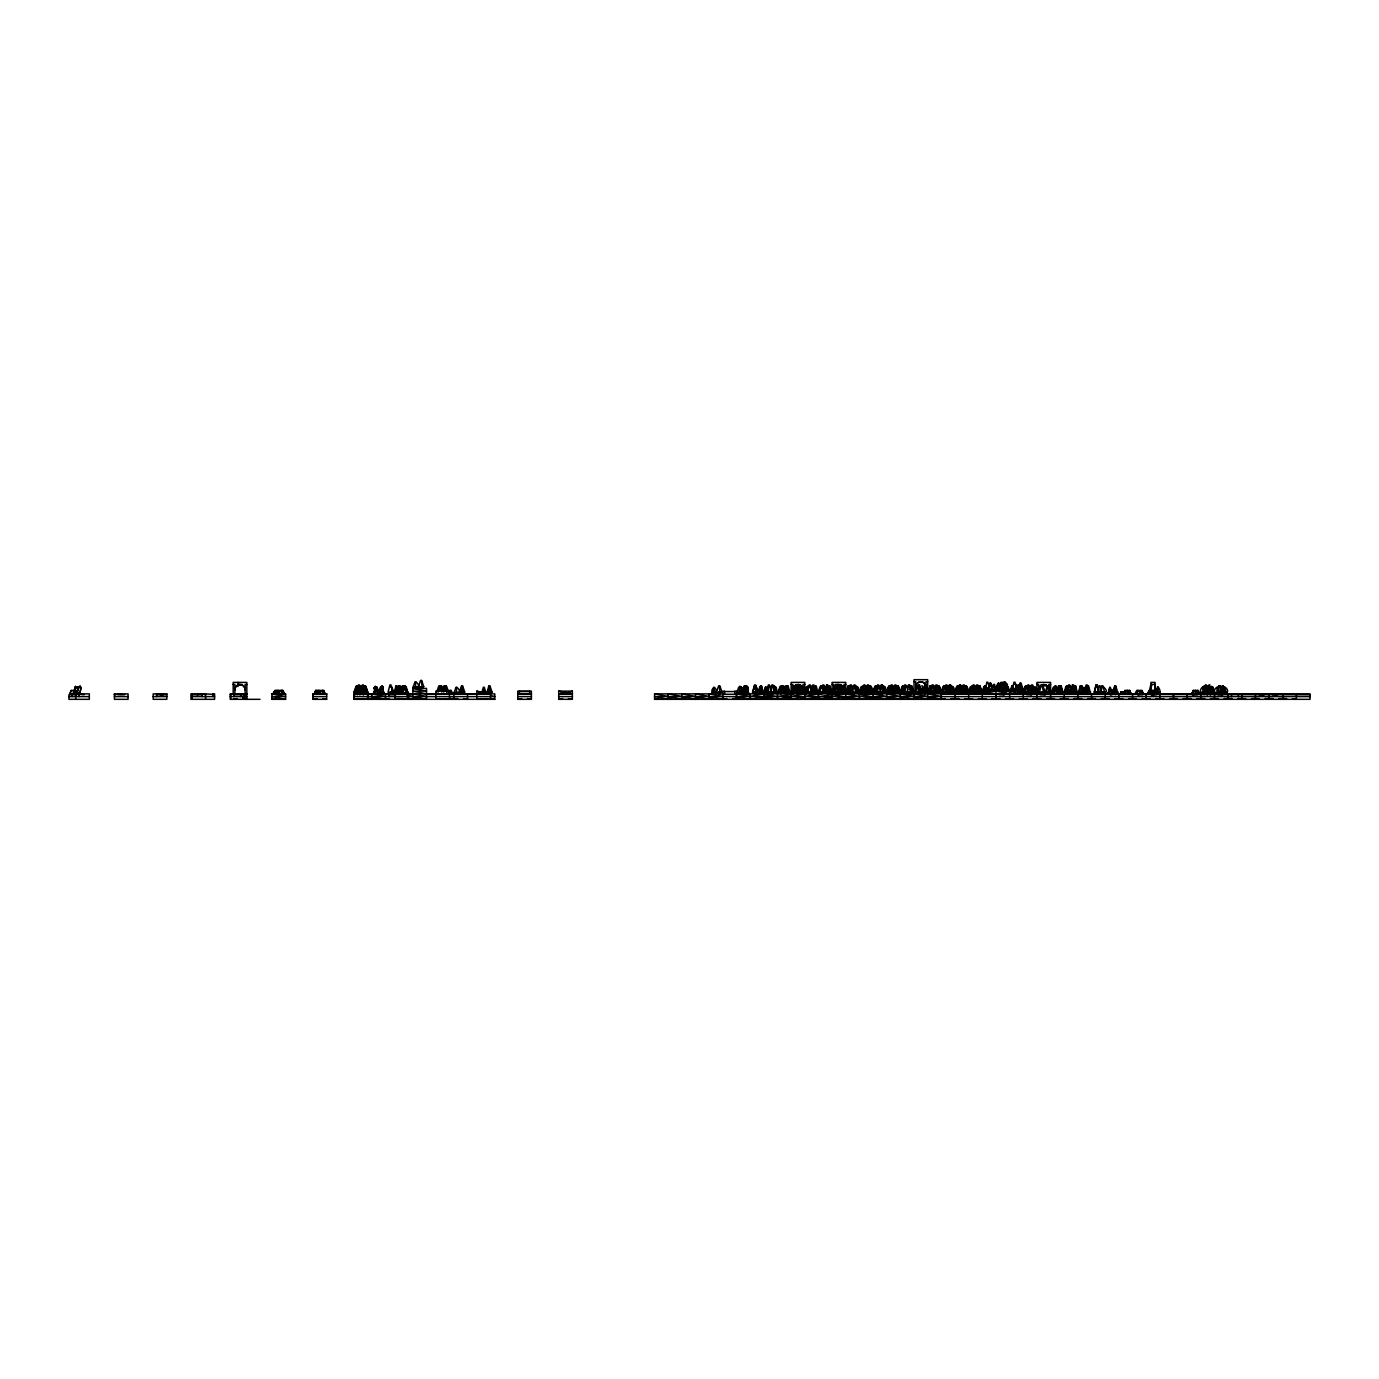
<?xml version="1.0" encoding="UTF-8"?>
<svg xmlns="http://www.w3.org/2000/svg" width="1379" height="1379" viewBox="0 0 1379 1379"><rect width="100%" height="100%" fill="white"/><g stroke="black" fill="none" stroke-linecap="round" stroke-linejoin="round"><path stroke-width="1.5" d="M763.828 694.688L777.48 696.602L792.839 694.275M791.132 693.878L791.132 699.325L787.237 698.55M804.784 692.034L804.784 682.398L791.132 682.398L791.132 699.325L818.454 693.878L818.454 699.325L814.541 698.55M818.454 693.878L818.454 699.325L845.758 693.878L859.41 696.602L873.062 693.878L900.384 699.325L900.384 693.878L927.688 699.325L927.688 679.675L914.036 679.675L914.036 699.325L886.731 693.878L886.731 699.325L890.627 698.55M986.209 698.55L982.313 699.325L982.313 691.138L1023.287 691.138L1038.646 694.275L1038.646 684.449L1036.939 684.449M1023.614 694.688L1009.618 691.138L1009.618 699.325L1005.722 698.55M1023.287 693.878L1023.287 691.138L1027.183 692.706M1241.772 696.602L1241.772 694.688M281.488 690.448L284.333 693.878L283.505 691.827L282.109 691.827L282.109 693.878L281.368 690.448L277.886 693.878L278.696 690.448L275.869 693.878L277.438 690.448M383.465 691.827L384.276 693.878L383.465 691.827L382.069 693.878L382.069 691.827L379.88 693.878L380.69 691.827L383.465 691.827L384.293 693.878M919.448 684.915L921.258 691.862L916.121 691.827L917.5 693.878L917.5 691.827M1122.334 691.827L1122.334 693.878L1123.73 691.827L1124.557 693.878L1122.368 691.827L1122.368 693.878L1120.955 691.827L1123.747 691.827L1124.54 693.878L1123.747 691.827M1203.057 687.345L1206.953 692.396L1206.935 694.74L1205.729 686.932L1204.246 686.156L1203.057 687.345L1204.143 694.516L1203.057 687.345L1205.729 686.932L1207.073 693.206L1203.66 693.723L1203.16 687.966L1204.246 686.156L1205.832 687.569L1207.073 693.206L1203.16 687.966L1205.729 686.932L1203.16 687.966M73.432 693.878L73.483 690.448M741.643 690.448L741.609 693.878L743.988 690.448M1111.974 690.465L1111.922 693.878L1114.318 690.465L1115.766 693.878L1112.112 690.465L1108.32 693.878L1109.699 690.465L1114.387 690.465L1115.766 693.878L1114.318 690.465M1127.246 690.448L1127.212 693.878L1129.591 690.448L1130.935 693.878L1127.401 690.448L1123.592 693.878L1124.971 690.448L1129.66 690.448L1131.039 693.878L1129.66 690.448M1207.659 692.586L1207.59 694.292L1211.021 693.482L1212.124 687.88L1211.107 686.449L1209.504 687.173L1207.47 694.74L1207.659 692.586L1210.865 694.051L1209.504 687.173L1212.124 687.88L1210.865 694.051M360.419 692.396L360.315 694.516L363.435 693.723L364.625 687.569L363.797 686.156L362.263 686.932C359.574 704.169 358.574 684.967 364.625 687.569L363.435 693.723L360.419 692.93L363.797 686.156L364.625 687.966L363.435 693.206M76.672 694.516L78.62 686.932L80.154 686.156L80.982 687.966L79.792 693.723L76.776 692.93L78.62 686.932L80.982 687.569L79.792 693.723M1206.849 694.102L1206.953 692.396L1203.522 692.93M406.029 689.621L405.771 692.93L402.22 693.206L403.564 686.932L405.064 686.156L406.236 687.345L405.771 692.93L405.84 689.052M747.814 687.966L745.229 686.932L747.918 687.345L747.452 692.93L747.918 687.345L746.728 686.156L745.143 687.569L746.728 686.156L747.814 687.966L747.315 693.723M1006.291 691.793L1007.377 684.622L1006.187 683.415L1004.688 684.208L1003.481 691.999L1003.464 689.672L1007.377 684.622L1004.688 684.208L1003.343 690.465L1006.773 691L1006.291 691.793L1003.464 689.672L1003.584 691.379M379.742 691.103L380.638 686.932L383.31 687.345L382.707 693.723L383.31 687.345L382.121 686.156L380.638 686.932L379.415 692.396L382.845 692.93L383.207 687.966L382.121 686.156L379.708 691.327M1006.894 690.189L1007.377 684.622M405.65 693.723L406.236 687.345L403.564 686.932L402.34 692.396L406.236 687.345M1006.773 691L1007.273 685.242L1006.187 683.415L1004.601 684.829M355.765 690.655L356.092 687.207M765.293 690.655L765.621 687.207M775.084 690.655L775.412 687.207M861.203 687.207L860.875 690.655L862.409 685.949L865.616 685.949M874.527 690.655L874.855 687.207M884.335 690.655L884.663 687.207M888.179 690.655L888.507 687.207M902.176 687.207L901.849 690.655L903.383 685.949M935.014 690.655L935.341 687.207M983.606 692.379L984.106 687.207M997.276 689.655L997.758 684.484M1024.752 690.655L1025.08 687.207M1030.441 692.379L1030.94 687.207M1071.569 690.655L1071.897 687.207M1085.239 690.655L1085.566 687.207M1157.274 692.379L1157.774 687.207M440.384 690.052L440.815 685.949M891.299 690.052L891.73 685.949M978.107 690.052L978.521 685.949M1114.663 690.052L1115.077 685.949M366.159 692.947L365.745 687.207M756.588 692.947L756.33 688.931M766.31 692.947L765.897 687.207M776.118 692.947L775.688 687.207M803.423 692.947L803.009 687.207M820.936 692.947L818.023 692.379L819.867 687.207L820.901 687.207M826.797 692.947L826.383 687.207M838.518 692.947L838.104 687.207M844.396 692.947L846.189 692.379L844.344 687.207L843.31 687.207M854.118 692.947L846.585 692.413L848.43 687.38L849.981 687.38M858.048 692.947L857.617 687.207M871.7 692.947L871.287 687.207M875.562 692.947L875.131 687.207M885.352 692.947L884.939 687.207M899.022 692.947L898.591 687.207M902.866 692.947L902.452 687.207M906.813 692.947L908.589 692.379L887.283 692.982L888.869 687.38L889.92 687.38M926.326 692.947L925.895 687.207M936.048 692.947L935.617 687.207M939.978 692.947L939.564 687.207M943.839 692.947L943.408 687.207M953.63 692.947L953.217 687.207M961.422 692.947L961.008 687.207M971.144 692.947L970.73 687.207M994.604 690.224L994.173 684.484M998.465 690.224L998.034 684.484M1016.047 690.224L1015.634 684.484M1035.577 692.947L1035.146 687.207M1043.369 692.947L1042.938 687.207M1072.603 692.947L1072.172 687.207M1097.977 692.947L1097.563 687.207M1202.867 687.207C1206.97 695.033 1196.214 694.327 1202.212 687.207L1203.246 687.207L1204.47 690.655M1213.089 692.947L1212.675 687.207M756.157 692.103L755.227 685.949M787.702 685.949L788.15 693.878M829.107 693.878L828.676 685.949M865.426 693.878L864.478 685.949M918.414 692.637L918.414 693.878L917.828 685.949M1061.365 692.775L1060.813 685.949M1082.239 692.775L1081.688 685.949M1225.052 692.775L1223.276 685.949L1222.122 685.949L1220.346 692.775L1219.829 685.949L1220.863 689.017M461.827 685.949L461.034 692.775M488.511 690.052L489.131 685.949M744.488 685.949L743.695 692.775M799.734 685.949L799.286 692.103M867.391 690.052L868.012 685.949M963.611 685.949L962.663 693.878M1221.828 690.052L1222.432 685.949M381.914 687.449L380.535 687.569L382.121 686.156M404.857 687.449L405.064 686.156L403.478 687.569L404.857 687.449L403.564 686.932L402.22 693.206M746.522 687.449L746.728 686.156M1005.981 684.725L1006.187 683.415M274.438 693.878L274.904 691.827L273.163 693.878L274.042 691.827L273.232 693.878L274.886 691.827L274.404 693.878L276.49 691.827L276.955 693.878L277.3 691.827L274.042 691.827L273.214 693.878L276.059 690.448M355.558 692.775L356.523 685.949M397.014 685.949L395.911 685.949L394.222 692.775L395.17 692.775L396.135 685.949M443.659 690.741L444.279 687.38M444.814 690.741L445.434 687.38M713.874 687.38L713.081 692.982M759.795 687.38L759.002 692.982M760.001 690.052L760.743 685.949M769.154 685.949L768.189 692.775M782.152 687.38L781.359 692.982M785.944 687.38L785.151 692.982M786.806 689.052L786.306 692.982M812.645 690.741L813.265 687.38M814.42 687.38L813.627 692.982M815.368 685.949L814.403 692.775M820.884 685.949L819.919 692.775M822.315 692.982L823.108 687.38M834.536 685.949L833.571 692.775M840.569 687.38L839.777 692.982M842.69 685.949L841.707 692.775M847.223 692.775L848.206 685.949M853.446 685.949L852.481 692.775M874.751 690.052L875.51 685.949M877.113 690.741L877.544 687.38M878.406 685.949L877.423 692.775M888.421 690.052L889.162 685.949M894.402 692.982L895.195 687.38M896.35 687.38L895.557 692.982M902.073 690.052L902.814 685.949M905.71 685.949L904.762 693.878M910.209 690.052L910.967 685.949L912.898 692.775M922.499 687.38L921.706 692.982M923.637 692.775L924.619 685.949M930.135 685.949L929.17 692.775M931.204 687.38L930.411 692.982M945.925 690.052L946.683 685.949L947.752 689.017M949.821 687.38L949.011 692.982M956.698 690.052L957.44 685.949M973.333 687.38L972.523 692.982L968.23 692.379L970.075 687.207L971.109 687.207M976.504 690.741L977.125 687.38M983.623 692.103L984.761 685.949M986.519 692.103L987.261 688M990.001 683.208L989.036 690.052M997.276 689.362L998.413 683.208M1001.292 683.208L1000.327 690.052M1006.549 685.949L1006.118 689.655M1010.945 692.103L1012.065 685.949M1020.201 683.208L1019.236 690.052M1025.717 685.949L1024.597 692.103L1028.544 692.103L1026.597 685.949M1047.523 685.949L1046.54 692.775M1053.297 692.982L1054.108 687.38M1054.642 690.741L1055.263 687.38M1066.691 685.949L1065.726 692.775M1073.862 692.775L1074.827 685.949M1080.343 685.949L1079.378 692.775M1082.567 687.38L1081.774 692.982M1086.376 687.38L1085.566 692.982M1098.494 690.052L1099.253 685.949M1100.856 692.775L1102.131 685.949M1111.664 690.741L1109.699 687.38L1108.32 692.982L1109.888 687.38M1208.504 685.949L1207.521 692.775M1223.294 692.982L1224.087 687.38M398.152 689.707L398.945 693.206L400.117 686.932L398.583 686.156L397.755 687.569L400.117 686.932L401.341 690.586M317.015 690.448L314.188 693.878L315.757 690.448L323.72 690.448L323.082 693.878L322.324 690.448L318.842 693.878L319.669 690.448L316.825 693.878L318.394 690.448M364.09 693.482L365.194 687.88L364.177 686.449C359.212 687.587 365.952 701.515 365.194 687.88L362.591 687.173L364.09 693.482L363.298 694.999M422.164 687.311L421.371 680.485M463.137 692.775L462.344 685.949M489.648 685.949L490.441 692.775L492.027 692.103L489.976 685.949L488.804 685.949L487.028 692.775M745.798 692.775L745.005 685.949M797.096 693.878L796.2 685.949M801.044 692.775L800.251 685.949M867.684 685.949L866.133 692.775M869.322 692.775L868.529 685.949M934.169 692.775L933.376 685.949L934.566 689.017L935.565 685.949M960.853 692.775L960.06 685.949M964.921 692.775L964.128 685.949M975.125 692.775L974.332 685.949L975.539 689.017M1033.199 692.775L1034.784 692.103L1032.716 685.949L1030.734 685.949M1058.107 693.878L1058.762 690.448L1053.435 690.448L1051.867 693.878L1054.711 690.448L1058.107 693.878L1057.365 690.448M1141.364 693.878L1142.019 690.465L1136.692 690.465L1135.124 693.878L1137.951 690.465L1141.364 693.878L1140.623 690.465L1143.587 693.878L1142.019 690.465M1149.465 693.878L1150.293 690.448L1153.706 693.878L1154.361 690.448L1149.017 690.448L1147.449 693.878L1150.293 690.448L1153.913 693.878L1153.085 690.448L1154.981 692.723M1210.228 694.999L1212.003 688.311L1211.107 686.449L1209.4 687.621L1207.521 693.154L1209.504 687.173L1212.124 687.88M1223.759 692.775L1222.966 685.949M400.737 691.62L403.151 686.449L401.685 687.173L400.737 690.776M363.935 694.051L365.073 688.311L364.177 686.449L362.47 687.621M1059.71 691.827L1059.244 693.878L1061.296 691.827L1063.037 693.878L1062.106 691.827L1058.9 691.827L1057.952 693.878L1059.693 691.827L1059.21 693.878L1058.9 691.827M1155.292 691.827L1154.826 693.878L1154.482 691.827L1157.688 691.827L1158.619 693.878L1156.878 691.827L1153.551 693.878L1152.965 690.448M400.979 690.327L401.685 687.173L404.081 688.311L403.151 686.449L401.685 687.88M376.243 690.827L376.967 687.621L375.26 686.449L374.243 687.88L374.985 691.62L374.243 687.88L376.863 687.173L378.087 690.776M398.807 692.448L399.91 687.621L398.203 686.449L397.186 687.88L398.29 693.482L399.789 687.173L397.186 687.88L398.066 692.137M740.851 690.827L741.574 687.621L739.868 686.449L738.972 688.311L741.574 687.621L742.833 691.31M1003.481 687.311L1002.171 683.208L1001.068 683.208L999.379 690.052L1007.049 689.138L1005.239 682.191L1000.758 682.398L999.568 691.31L1002.912 690.414L999.568 691.31L998.43 685.587L999.327 683.725L1004.843 684.449L1004.843 682.398M715.184 692.982L713.684 687.38C707.013 694.861 721.251 694.861 714.581 687.38M762.363 692.775L761.38 685.949M850.584 692.982L849.792 687.38M865.391 692.982L877.354 692.379L875.51 687.207L874.476 687.207L872.907 692.947M866.753 691.862L867.098 693.878M879.061 692.982L879.836 692.982M897.677 692.982L896.867 687.38M898.918 692.775L897.936 685.949M907.468 692.103L907.589 691.862M912.57 692.775L911.605 685.949M923.827 692.982L923.034 687.38M926.223 692.775L925.257 685.949M931.739 692.775L930.773 685.949M1021.805 690.052L1020.839 683.208M1049.126 692.775L1048.161 685.949M1068.294 692.775L1067.329 685.949M1075.189 692.982L1075.965 692.982M1076.43 692.775L1075.465 685.949M1210.107 692.775L1209.142 685.949M1225.414 692.982L1224.621 687.38M1053.884 693.878L1054.711 690.448M1137.141 693.878L1137.951 690.465M388.154 691.862L389.947 684.915L390.964 684.915L392.774 691.862L388.395 692.637L392.774 691.862M752.762 691.862L754.554 684.915L755.571 684.915L757.381 691.862L753.003 692.637L757.381 691.862M766.534 691.862L768.344 684.915L769.361 684.915M797.889 690.121L799.251 684.915L800.268 684.915M807.629 692.637L809.18 684.915L810.197 684.915L811.748 692.637L807.198 692.103L809.352 685.949L810.99 685.949M812.007 688.397L812.903 684.915L813.92 684.915M821.936 688.397L822.832 684.915L823.849 684.915L824.763 688.397M826.693 684.915L825.142 692.637M837.518 684.915L839.07 692.637L834.95 692.637L836.501 684.915L837.639 684.915M839.449 688.397L840.345 684.915L841.362 684.915L842.276 688.397M848.723 692.637L850.274 684.915L851.308 684.915L852.843 692.637L848.533 692.103M866.167 690.121L867.529 684.915L868.546 684.915M876.234 690.121L877.596 684.915L878.613 684.915M902.969 691.862L904.779 684.915L905.796 684.915M917.518 688.397L918.431 684.915L919.586 684.915M934.583 690.121L935.945 684.915L936.962 684.915L938.513 692.637M950.476 684.915L952.027 692.637L947.907 692.637L949.597 684.915M962.214 688.397L963.249 684.915L964.266 684.915M975.418 690.121L976.78 684.915L977.797 684.915M988.088 690.052L989.777 683.208L990.88 683.208L992.828 689.362L985.295 689.896L986.83 682.191L987.864 682.191L989.208 687.397M988.622 691.862L989.519 688.397M1002.533 689.896L1004.084 682.191M1012.203 689.138L1014.013 682.191L1015.03 682.191L1016.84 689.138L1012.462 689.896L1016.84 689.138M1016.978 688.397L1017.874 684.915L1018.891 684.915L1020.701 691.862M1029.717 691.862L1031.526 684.915L1032.543 684.915L1034.095 692.637M1039.525 691.862L1041.335 684.915L1042.472 684.915L1044.144 691.862L1039.783 692.637L1044.144 691.862M1067.742 688.397L1068.639 684.915L1069.656 684.915L1071.018 690.121L1072.5 684.915M1084.79 690.121L1086.152 684.915L1087.169 684.915M1094.53 692.637L1095.943 684.915L1097.098 684.915M1094.271 691.862L1096.081 684.915M1203.781 692.637L1205.332 684.915L1206.349 684.915L1207.694 690.121M1208.021 688.397L1208.918 684.915L1209.935 684.915M365.194 687.88L363.832 687.742L364.177 686.449M1210.762 687.742L1211.107 686.449M363.797 686.156L363.453 687.449L364.625 687.569M359.057 693.154L360.695 687.173L359.229 686.449L358.299 687.621L359.057 694.051L358.299 687.621L360.695 687.173L362.125 692.586L359.057 693.154L359.695 694.74M354.61 692.775L356.299 685.949L357.402 685.949M443.021 690.741L444.09 687.38L446.158 687.38L447.227 690.741M444.176 690.741L445.245 687.38M758.829 692.775L760.518 685.949L761.622 685.949L763.294 692.775L752.606 692.775L754.382 685.949L755.951 685.949L757.812 692.775M784.685 690.741L785.754 687.38L787.823 687.38M785.53 692.982L786.909 687.38M811.99 690.741L813.058 687.38L815.127 687.38L816.506 692.982M814.231 687.38L812.852 692.982L811.18 687.207L810.145 687.207M813.455 692.775L815.144 685.949L816.247 685.949L817.919 692.775L805.353 692.982L806.939 687.38L807.991 687.38M818.971 692.775L820.66 685.949L822.677 685.949M846.189 692.379L832.623 692.775L834.312 685.949L836.329 685.949M839.311 690.741L841.276 687.38L842.655 692.982M840.759 692.775L842.448 685.949L843.552 685.949L845.241 692.775M855.738 690.655L856.962 687.207L857.997 687.207L859.582 692.947L846.292 692.775L847.964 685.949L851.757 685.949M851.532 692.775L853.222 685.949L856.411 685.949L857.497 689.017M868.322 689.052L867.477 692.982M873.976 690.052L875.269 685.949L877.285 685.949M876.475 690.741L878.164 685.949M887.628 690.052L888.938 685.949L892.92 685.949M893.626 692.982L895.005 687.38L897.712 687.38M894.781 692.982L896.16 687.38M900.901 692.775L902.59 685.949L904.607 685.949M905.469 685.949L903.521 692.103L913.794 692.103L911.829 685.949L909.812 685.949M951.906 692.982L950.527 687.38L951.131 692.982L952.561 687.207L953.596 687.207L955.164 692.947L928.222 692.775L929.894 685.949L930.997 685.949L932.842 693.878M941.598 692.103L943.546 685.949L947.545 685.949L949.028 693.878M955.251 692.103L957.216 685.949L958.319 685.949M975.867 690.741L976.935 687.38L980.176 687.38L981.4 690.741M982.572 692.103L984.52 685.949L985.623 685.949M985.451 692.103L986.761 688M996.224 689.362L998.172 683.208L999.275 683.208M1009.876 692.103L1011.841 685.949L1012.944 685.949L1014.237 690.052M1018.012 689.362L1019.977 683.208L1021.081 683.208L1023.028 689.362L1018.288 690.052L1023.028 689.362M1023.528 692.103L1025.493 685.949L1029.475 685.949M1045.334 692.103L1047.282 685.949L1048.385 685.949L1050.35 692.103L1045.61 692.775L1050.35 692.103M1052.539 692.982L1053.901 687.38L1053.797 690.741M1053.694 692.982L1055.073 687.38M1064.778 692.775L1066.45 685.949L1067.553 685.949L1069.518 692.103L1064.088 692.947L1065.657 687.207L1066.691 687.207M1085.48 692.775L1087.341 685.949L1088.565 685.949L1090.427 692.775L1078.43 692.775L1080.119 685.949L1082.119 685.949L1083.98 692.775M770.396 692.637L771.947 684.915L772.964 684.915L774.515 692.637L766.793 692.637M798.475 691.862L796.51 685.949M829.262 692.637L827.71 684.915L826.555 684.915M882.198 684.915L883.749 692.637L876.044 692.637M910.95 693.878L909.519 684.915M921.258 691.862L916.621 691.862M960.405 684.915L961.956 692.637L960.387 685.949M989.415 689.896L985.037 689.138M1074.93 692.637L1073.517 684.915L1072.362 684.915M1088.979 691.862L1088.134 685.949M1096.96 684.915L1098.511 692.637L1094.392 692.637M1207.901 692.637L1203.522 691.862M397.514 690.551L399.065 685.949L400.841 685.949M418.475 686.639L420.526 680.485L421.698 680.485L423.749 686.639L418.751 687.311L423.749 686.639M459.431 692.103L461.5 685.949L462.654 685.949L464.723 692.103L459.724 692.775L464.723 692.103M742.109 692.103L744.177 685.949L745.332 685.949L747.401 692.103L742.402 692.775L747.401 692.103M784.099 689.017L785.134 685.949L786.306 685.949M799.406 685.949L797.355 692.103L800.527 691.862M811.421 689.017L812.455 685.949L813.61 685.949M838.208 690.551L839.759 685.949M862.082 690.551L863.633 685.949M892.834 690.551L894.385 685.949M904.193 689.017L905.21 685.949L906.572 685.949L907.882 690.052M931.497 689.017L932.532 685.949M948.597 689.017L949.631 685.949M957.147 692.103L959.215 685.949L961.197 685.949M961.628 689.017L962.663 685.949M963.283 685.949L961.508 692.775M973.488 685.949L971.73 692.775M975.281 689.017L976.315 685.949L977.487 685.949M1026.459 689.017L1027.493 685.949M1029.492 692.103L1031.561 685.949M1053.78 689.017L1054.814 685.949L1055.969 685.949L1057.521 690.551M1057.331 690.551L1058.865 685.949M1217.64 689.017L1218.674 685.949L1220.26 685.949L1221.88 690.551M436.643 692.103L438.815 685.949L440.039 685.949M438.212 692.103L440.384 685.949L441.608 685.949L443.762 692.103M442.056 690.551L443.676 685.949L444.9 685.949L447.072 692.103M716.477 692.103L718.631 685.949L719.855 685.949L722.027 692.103L716.77 692.775L722.027 692.103M754.744 685.949L752.882 692.775M778.618 692.775L780.48 685.949L781.703 685.949M805.922 692.775L807.784 685.949L809.008 685.949M835.105 685.949L833.244 692.775M848.757 685.949L846.896 692.775M874.441 690.551L876.061 685.949M876.01 690.551L877.63 685.949L879.268 685.949L880.578 690.052M887.869 692.775L889.731 685.949M891.299 685.949L889.438 692.775M914.863 692.103L917.035 685.949L918.259 685.949L920.431 692.103L915.173 692.775L920.431 692.103M942.478 692.775L944.339 685.949M961.784 689.017L962.87 685.949M969.799 692.775L971.661 685.949L972.884 685.949L973.97 689.017M1024.114 692.103L1026.286 685.949L1027.493 692.103M1056.297 692.103L1058.451 685.949L1061.244 685.949L1063.106 692.775L1058.158 692.775M1080.912 685.949L1079.05 692.775M1112.474 692.103L1114.646 685.949L1115.87 685.949L1117.731 692.775L1112.784 692.775M1217.416 690.551L1219.036 685.949M357.299 694.688L357.402 692.775L353.886 692.379L355.713 687.207L356.747 687.207M363.522 692.947L364.487 688.931M773.809 690.655L775.032 687.207L776.067 687.207L777.653 692.947L763.656 692.947L765.242 687.207L766.276 687.207L767.844 692.947M802.354 687.207L803.388 687.207L804.957 692.947L790.977 692.947L792.546 687.207L793.58 687.207M804.371 692.379L806.198 687.207L807.232 687.207M883.06 690.655L884.284 687.207L885.318 687.207L886.887 692.947L860.496 692.982L862.082 687.38M886.301 692.379L888.145 687.207L889.179 687.207M954.578 692.379L956.423 687.207L957.457 687.207M981.9 692.379L983.727 687.207L984.761 687.207L986.588 692.379M992.311 687.931L993.518 684.484L994.552 684.484L996.138 690.224M1022.856 692.379L1024.7 687.207L1025.735 687.207M1028.975 692.947L1030.561 687.207L1031.595 687.207L1033.164 692.947M1033.267 690.655L1034.491 687.207L1035.526 687.207L1037.094 692.947M1037.732 688.931L1036.767 692.947M1074.586 685.949L1075.706 685.949L1077.378 692.775L1069.69 692.379L1071.517 687.207L1072.552 687.207L1074.138 692.947M1083.342 692.379L1085.187 687.207L1086.221 687.207M395.928 692.982L397.514 687.38L397.514 690.741M413.166 686.949L415.027 681.915L416.062 681.915C425.542 691.086 404.047 686.57 417.923 686.949M454.139 692.413L455.984 687.38L457.035 687.38C466.516 696.55 445.003 692.034 458.879 692.413M481.702 692.982L483.305 687.38L484.339 687.38L485.942 692.982M736.8 692.413L738.661 687.38L739.713 687.38C749.193 696.55 727.681 692.034 741.557 692.413M760.105 687.38L758.519 692.982M832.657 692.982L834.243 687.38L835.295 687.38M869.356 687.38L867.753 692.982M936.927 690.741L938.151 687.38L939.202 687.38L940.788 692.982M955.923 690.741L957.147 687.38L960.387 687.38M962.456 685.949L966.455 685.949L968.127 692.775L956.078 692.982L957.681 687.38L957.681 690.741M977.539 692.982L979.124 687.38M314.619 694.275L315.774 690.448L314.395 693.878L318.049 690.448M807.646 690.448L806.267 693.878L807.646 690.448L806.387 693.878L808.715 691.586M69.95 693.878L71.277 690.448M314.515 693.878L315.843 690.448M374.847 690.448L373.502 693.878L377.036 690.448L377.001 693.878L379.38 690.448L380.828 693.878L377.191 690.448M916.139 691.827L915.328 694.688M1120.162 693.878L1120.972 691.827M744.488 693.878L745.298 691.827L748.073 691.827L748.9 693.878L748.073 691.827L746.677 693.878L746.677 691.827L744.488 693.878L744.488 692.775M364.125 692.775L362.436 685.949L361.332 685.949M774.067 692.775L766.965 692.103L768.913 685.949L770.016 685.949L771.326 690.052M784.237 692.982L782.858 687.38L780.583 692.982M789.202 692.982L788.357 689.052M823.435 692.775L821.763 685.949M825.211 692.982L822.918 687.38M827.883 685.949L829.899 685.949L831.571 692.775L818.023 692.379M855.997 692.775L854.084 685.949M867.27 693.878L867.063 692.775M871.132 692.982L869.753 687.38L869.873 692.982M883.318 692.775L881.629 685.949L880.526 685.949M897.281 692.982L895.902 687.38M898.436 692.982L897.057 687.38M899.849 692.775L898.177 685.949L896.16 685.949M913.794 692.103L908.761 692.103M924.602 692.982L923.223 687.38L920.931 692.982M927.171 692.775L925.481 685.949L924.378 685.949M951.596 692.775L949.907 685.949M1003.843 690.052L999.103 689.362M1028.544 692.103L1024.752 692.775M1034.991 692.982L1033.629 687.38M1067.346 693.878L1068.725 690.465L1071.155 690.465L1067.346 693.878L1067.329 692.775M1084.67 692.982L1082.377 687.38M1088.462 692.982L1087.083 687.38L1084.808 692.982M1102.08 692.103L1101.907 693.878M1104.682 692.775L1103.01 685.949L1101.907 685.949L1100.132 693.878M1156.429 692.775L1154.74 685.949M1211.055 692.775L1209.366 685.949L1208.263 685.949L1206.573 692.775M1226.19 692.982L1224.811 687.38M166.497 694.688L166.825 693.878L153.172 693.878L153.172 699.325L166.825 699.325L166.825 693.878M1118.541 694.688L1118.869 693.878L1118.869 699.325L1122.765 698.55M1145.846 694.688L1146.19 693.878L1146.19 699.325L1142.277 698.55M1159.498 694.688L1159.842 693.878L1159.842 699.325L1155.93 698.55M757.312 692.775L755.554 685.949M802.354 692.775L800.578 685.949M866.564 692.775L864.788 685.949M870.632 692.775L868.856 685.949M966.214 692.775L964.438 685.949M974.66 685.949L976.435 692.775L968.23 692.379M1123.592 693.878L1125.057 690.448M785.134 692.775L783.272 685.949L782.048 685.949L780.186 692.775M785.047 692.775L786.909 685.949L788.133 685.949L789.995 692.775L778.032 692.982L779.635 687.38L780.669 687.38M812.438 692.775L810.576 685.949M830.968 692.775L829.107 685.949M893.109 692.103L892.937 693.878M894.385 692.775L892.523 685.949M947.425 692.775L945.563 685.949M967.524 692.775L966.196 687.483M1222.432 692.103L1222.104 693.878M365.09 687.207L366.125 687.207L367.952 692.379L363.177 692.775M393.773 692.379L389.326 692.947L393.773 692.379L391.946 687.207L390.912 687.207M397.755 687.966L398.583 686.156L400.117 687.345L398.583 686.156M758.122 692.947L756.554 687.207L755.52 687.207M828.331 692.947L826.762 687.207L825.728 687.207L824.142 692.947M840.052 692.947L838.484 687.207L837.449 687.207M873.235 692.947L871.666 687.207L870.632 687.207M900.539 692.947L898.97 687.207L897.936 687.207M904.4 692.947L902.831 687.207L901.797 687.207L900.211 692.947M925.24 687.207L926.274 687.207C937.22 697.05 909.675 692.068 924.826 692.413M937.582 692.947L935.996 687.207L934.962 687.207L933.393 692.947M941.512 692.947L939.944 687.207L938.909 687.207M945.373 692.947L938.685 692.413M962.956 692.947L961.387 687.207L960.353 687.207M1000.258 689.655L991.949 690.224L1000.258 689.655L998.413 684.484L997.379 684.484L995.81 690.224M1017.84 689.655L1013.393 690.224L1017.84 689.655L1016.013 684.484L1014.978 684.484M1045.144 692.379L1040.714 692.947L1045.144 692.379L1043.317 687.207L1042.283 687.207M1050.764 692.947L1049.298 692.379M1088.048 692.379L1086.893 687.38M1099.511 692.947L1097.943 687.207L1096.908 687.207M1102.769 687.207L1103.803 687.207C1115.146 697.86 1083.446 691.724 1099.77 692.379M1160.256 692.379L1155.568 692.379L1157.395 687.207L1158.429 687.207C1162.876 694.102 1156.602 694.861 1158.05 687.207M273.214 693.878L274.783 690.448L282.764 690.448L284.384 693.878L282.643 691.827L283.109 693.878L282.661 691.827L284.315 693.878M1153.551 693.878L1154.482 691.827M407.943 692.982L406.357 687.38L404.788 687.38M762.742 692.982L761.156 687.38L759.605 687.38L758.226 692.982M796.441 692.982L794.856 687.38L793.804 687.38L792.218 692.982M803.716 692.982L802.113 687.38L801.078 687.38M831.554 692.982L829.434 687.38M858.858 692.982L857.273 687.38L854.032 687.38M864.719 692.982L863.133 687.38M871.993 692.982L870.39 687.38M913.484 692.982L912.502 689.052M960.318 692.982L958.715 687.38M967.575 692.982L965.989 687.38L965.989 690.741M968.11 692.982L966.507 687.38L964.938 687.38M1035.853 692.982L1034.267 687.38L1031.561 687.38M1063.175 692.982L1061.054 687.38M1219.243 692.982L1217.657 687.38L1216.606 687.38C1206.401 696.533 1235.653 696.533 1225.448 687.38L1223.897 687.38M378.708 692.586L376.967 687.621L375.26 686.449L375.122 692.137M401.789 693.154L399.789 687.173L401.789 693.154L399.91 687.621L398.203 686.449L397.307 688.311L398.29 693.482M739.868 686.449L738.972 688.311L740.213 687.742L739.868 686.449L741.574 687.621M79.051 694.74L79.792 693.206M74.656 688.311L77.034 687.173L75.586 686.449L74.656 687.621L76.052 695.447L74.656 688.311L75.586 686.449L77.034 687.173L78 690.776M359.229 686.449L358.299 688.311L360.695 687.173L359.229 686.449L359.488 687.742M356.73 693.723L356.23 687.966L357.316 686.156L358.902 687.569L356.23 687.966L357.23 694.516L356.144 687.345L357.316 686.156L358.902 687.569L357.316 686.156M242.945 697.378L246.841 696.602L245.134 696.602L246.841 693.878L230.276 693.878L230.276 699.325L259.993 699.325M448.52 693.878L450.916 690.448L452.364 693.878L448.709 690.448L450.985 690.448L452.243 693.878L450.985 690.448M998.31 685.139L999.327 683.725L1001.033 684.88L1002.843 691.568M400.255 693.482L402.806 690.034M379.415 692.396L383.31 687.345M745.315 690.707L747.918 687.345M376.019 690.448L373.175 693.878L374.743 690.448L380.087 690.448M360.419 692.93L364.625 687.966L362.263 686.932M274.645 692.723L277.076 690.448M75.845 687.742L77.034 687.173M356.23 687.966L358.816 686.932L356.144 687.345L359.178 691.896M486.528 692.706L490.441 691.138L490.441 699.325L486.528 698.55M566.51 693.482L572.371 691.138L572.371 699.325L558.719 699.325L558.719 691.138L572.371 691.138M978.418 692.706L982.313 691.138L968.661 693.878L968.661 699.325L964.766 698.55M1017.426 693.482L1023.287 691.138L1023.287 699.325L1019.374 698.55M1203.66 693.723L1206.953 692.396M376.967 687.621L374.364 688.311L376.863 687.173L378.191 691.155M399.91 687.621L397.307 688.311L398.548 687.742L398.203 686.449M742.695 690.776L741.471 687.173L738.851 687.88L740.213 687.742M1001.033 684.88L998.43 685.587L999.672 685.018L999.327 683.725M246.841 693.878L230.672 694.275M845.758 693.878L844.051 694.275L849.654 694.275M925.981 691.551L927.688 691.138L925.981 691.138M1050.591 693.878L1048.885 694.275L1048.885 684.449L1050.591 684.449M233.189 699.325L237.102 698.55M271.939 699.325L285.608 699.325L285.608 693.878L271.939 693.878L271.939 699.325L275.852 698.55M326.564 693.878L312.912 693.878L312.912 699.325L317.032 698.55M490.441 693.878L353.886 693.878L353.886 699.325L358.195 698.55M358.247 699.325L362.16 698.55M368.003 698.55L375.812 698.55M371.899 696.602L385.568 699.325L389.464 698.55M398.755 698.55L394.842 699.325L394.842 692.361M403.116 698.55L395.325 698.55M407.029 698.153L412.873 699.325L416.768 698.55M439.711 698.55L435.816 699.325L435.816 691.138L449.468 691.138L449.468 699.325L445.572 698.55M440.177 699.325L444.09 698.55M476.772 693.878L490.441 691.138M476.772 694.275L488.494 691.93M449.933 698.55L457.742 698.55M480.685 698.55L476.772 699.325L476.772 691.138L486.528 693.085M481.15 699.325L485.046 698.55M517.746 699.325L531.398 699.325L531.398 691.138L517.746 691.138L517.746 699.325L521.641 698.55M558.719 699.325L562.615 698.55M724.561 693.878L654.577 693.878L654.577 699.325L658.49 698.55M1310.05 696.602L654.577 696.602L668.229 699.325L672.142 698.55M654.577 693.878L681.898 699.325L685.794 698.55M668.229 699.325L668.229 693.878L695.55 699.325L699.446 698.55M681.898 699.325L681.898 693.878L709.202 699.325L713.098 698.55M695.55 699.325L695.55 693.878L722.855 699.325L726.767 698.55M740.42 698.55L732.611 698.55M759.915 698.55L767.724 698.55M736.507 696.602L750.176 699.325L763.828 696.602L777.48 699.325L804.784 693.878L804.784 699.325L800.889 698.55M804.784 699.325L833.812 694.275M828.193 698.55L832.106 699.325L845.758 696.602L859.41 699.325L873.062 696.602L886.731 699.325M841.862 698.55L849.654 698.55M869.166 698.55L876.975 698.55M900.384 699.325L904.279 698.55M914.036 699.325L917.931 698.55M927.688 699.325L931.601 698.55M914.036 693.878L941.34 699.325L945.253 698.55M951.096 698.55L958.905 698.55M982.313 693.878L995.966 691.138L995.966 699.325L992.07 698.55M968.661 699.325L972.557 698.55M1009.618 691.138L995.966 693.878L996.31 694.688M995.966 699.325L999.878 698.55M1009.618 699.325L1013.531 698.55M1023.287 699.325L1027.183 698.55M1033.043 698.55L1040.835 698.55M1046.695 698.55L1054.487 698.55M1060.348 698.55L1068.156 698.55M1074 698.55L1081.808 698.55M1087.652 698.55L1095.46 698.55M1101.321 698.55L1109.112 698.55M1128.625 698.55L1136.434 698.55M1146.19 699.325L1150.086 698.55M1159.842 699.325L1163.738 698.55M1169.599 698.55L1177.39 698.55M1183.251 698.55L1191.042 698.55M1196.903 698.55L1204.712 698.55M1210.555 698.55L1218.364 698.55M1224.207 698.55L1232.016 698.55M1237.877 698.55L1245.668 698.55M1251.529 698.55L1259.337 698.55M1265.181 698.55L1272.989 698.55M1278.833 698.55L1286.641 698.55M78.482 692.586L75.414 694.051M117.836 694.688L124.662 694.688M163.411 693.878L160.016 694.413L163.411 694.688M197.042 694.688L202.161 693.878L202.161 696.602M1142.76 693.878L1137.641 694.688L1142.76 694.688M1154.723 694.413L1151.31 694.688L1156.429 694.688M1151.327 694.688L1156.429 693.878M1197.386 693.878L1192.266 694.688L1197.386 694.688M374.243 687.88L375.605 687.742L375.26 686.449M914.036 681.709L915.742 681.709L915.742 691.551L914.036 691.138L915.742 691.138L915.742 694.275L914.036 694.275M927.688 681.709L925.981 681.709L925.981 687.19A5.12 5.12 0 0 0 920.862 681.898A5.12 5.12 0 0 0 915.742 687.19A5.137 5.137 0 0 1 920.862 681.709A5.137 5.137 0 0 1 925.981 687.19M233.189 684.449L234.895 684.449L234.895 694.275L233.189 693.878M237.981 684.449L242.066 684.449M246.841 684.449L245.134 684.449L245.134 696.602M791.132 684.449L792.839 684.449L792.839 688.104M804.784 684.449L803.078 684.449L803.078 688.104M832.106 684.449L833.812 684.449L833.812 688.104M835.519 684.449L838.932 684.449M845.758 684.449L844.051 684.449L844.051 688.104M1150.965 684.449L1155.05 684.449M358.402 684.915L359.505 684.915M362.332 684.915L363.435 684.915M795.666 684.915L796.683 684.915M853.997 684.915L855.032 684.915L855.928 688.397M863.806 684.915L864.961 684.915M882.336 684.915L881.181 684.915L879.63 692.637M891.11 684.915L892.265 684.915M894.833 684.915L895.988 684.915M909.64 684.915L908.502 684.915L906.951 692.637M932.083 684.915L933.238 684.915L934.135 688.397M945.873 684.915L946.89 684.915L947.787 688.397M949.459 684.915L950.614 684.915M959.388 684.915L960.542 684.915M973.057 684.915L974.074 684.915L974.97 688.397M990.432 684.915L991.587 684.915M1027.803 684.915L1028.82 684.915M1045.058 684.915L1046.075 684.915M1151.724 684.915L1150.707 684.915L1149.155 692.637M359.402 685.949L360.505 685.949M364.435 685.949L365.538 685.949L367.503 692.103M402.496 685.949L404.288 685.949M445.245 685.949L446.468 685.949L448.64 692.103M771.275 685.949L772.912 685.949M773.257 685.949L774.481 685.949L776.101 690.551M798.596 685.949L801.785 685.949M823.28 685.949L824.642 685.949M836.932 685.949L838.104 685.949M839.552 685.949L840.914 685.949L841.948 689.017M866.874 685.949L870.856 685.949M882.508 685.949L883.732 685.949L885.352 690.551M894.178 685.949L895.54 685.949M908.244 685.949L909.468 685.949M921.5 685.949L922.603 685.949M932.256 685.949L933.686 685.949L935.238 690.551M935.152 685.949L936.789 685.949M937.134 685.949L939.133 685.949L941.099 692.103M948.804 685.949L952.01 685.949M973.229 685.949L974.85 685.949L976.16 690.052M990.587 685.949L993.759 685.949M1006.308 685.949L1007.411 685.949L1009.376 692.103M1017.081 685.949L1018.719 685.949M1041.507 685.949L1043.127 685.949M1044.403 685.949L1045.506 685.949M1068.811 685.949L1070.449 685.949M1099.011 685.949L1100.114 685.949L1101.425 690.052M1205.901 685.949L1207.004 685.949M359.436 687.207L360.471 687.207M361.367 687.207L362.401 687.207M823.797 687.207L824.832 687.207M839.38 687.207L840.414 687.207M853.032 687.207L854.066 687.207M861.858 687.207L860.824 687.207L859.255 692.947M880.354 687.207L881.388 687.207M905.727 687.207L906.761 687.207M907.658 687.207L908.692 687.207M919.379 687.207L920.414 687.207L921.637 690.655M933.031 687.207L934.066 687.207M943.788 687.207L942.753 687.207L941.185 692.947M948.631 687.207L949.666 687.207M962.283 687.207L963.318 687.207M966.214 687.207L967.248 687.207L969.075 692.379M974.005 687.207L975.039 687.207M1007.187 687.207L1008.221 687.207L1010.049 692.379M1016.909 687.207L1017.943 687.207L1019.77 692.379M1020.839 687.207L1021.873 687.207L1023.701 692.379M1069.587 687.207L1070.621 687.207L1071.845 690.655M1212.02 687.207L1213.055 687.207L1214.623 692.947L1205.16 692.775M398.565 687.38L396.997 687.38L395.394 692.982M440.297 687.38L441.194 687.38M767.138 687.38L769.206 687.38M795.614 687.38L796.51 687.38M861.565 687.38L863.633 687.38M868.856 687.38L870.925 687.38M883.215 687.38L884.577 687.38L885.818 690.741M904.865 687.38L905.762 687.38M908.658 687.38L909.554 687.38M910.847 687.38L911.898 687.38M931.015 687.38L933.066 687.38M945.063 687.38L944.029 687.38L942.426 692.982M952.337 687.38L949.631 687.38L948.252 692.982M970.799 687.38L971.85 687.38M984.985 687.38L986.537 687.38M992.777 687.38L993.828 687.38M1025.959 687.38L1026.993 687.38L1028.234 690.741M412.873 699.325L412.873 688.414L426.525 688.414L426.525 699.325L407.029 695.43M1002.274 689.138L1006.911 689.138L1005.101 682.191M987.812 689.362L992.828 689.362M1001.413 689.655L1004.395 689.655L1001.671 690.224M1150.965 689.931L1151.637 684.639M739.368 690.448L744.694 690.448M1197.937 690.448L1199.213 693.878L1197.937 690.448L1193.249 690.448L1191.87 693.878L1195.524 690.448L1195.49 693.878L1197.868 690.448L1199.213 693.878L1195.679 690.448M519.452 691.551L529.691 691.551M724.561 691.551L734.8 691.551M768.086 691.862L774.757 691.862M807.37 691.862L812.007 691.862M834.691 691.862L839.311 691.862M848.481 691.862L853.101 691.862M868.804 691.862L865.978 692.637M875.786 691.862L884.008 691.862M904.503 691.862L911.312 691.862M947.649 691.862L952.286 691.862M959.129 691.862L962.214 691.862M1094.15 691.862L1098.77 691.862M354.334 692.103L355.403 692.103M363.332 692.103L364.401 692.103M393.946 692.103L395.015 692.103M486.753 692.103L488.2 692.103M490.579 692.103L492.027 692.103M752.313 692.103L758.122 692.103M758.553 692.103L759.622 692.103M762.518 692.103L763.57 692.103M778.308 692.103L781.91 692.103M790.305 692.103L783.479 692.103L782.841 685.949M802.647 692.103L796.907 692.775M805.629 692.103L809.145 692.103M810.783 692.103L812.748 692.103M813.179 692.103L818.195 692.103M818.695 692.103L823.711 692.103M827.676 692.103L831.847 692.103M832.347 692.103L836.536 692.103M840.483 692.103L845.517 692.103M846.016 692.103L847.068 692.103M851.257 692.103L856.273 692.103M863.03 692.103L870.925 692.103M876.199 692.103L883.594 692.103M887.559 692.103L894.885 692.103M896.178 692.103L900.125 692.103M900.625 692.103L901.694 692.103M923.482 692.103L927.446 692.103M927.946 692.103L934.29 692.103M942.185 692.103L951.872 692.103M958.612 692.103L966.507 692.103M967.351 692.103L968.403 692.103M969.489 692.103L976.728 692.103M1063.416 692.103L1057.865 692.103L1060.02 685.949L1061.589 690.551M1064.502 692.103L1069.518 692.103M1073.689 692.103L1077.654 692.103M1078.154 692.103L1084.29 692.103M1087.135 692.103L1090.72 692.103M1098.115 692.103L1104.958 692.103M1114.439 692.103L1118.041 692.103M1205.005 692.103L1211.331 692.103M1218.829 692.103L1225.345 692.103M353.886 692.379L356.868 692.379M363.263 692.379L367.952 692.379M395.67 692.413L398.048 692.413M405.84 692.413L408.201 692.413M481.443 692.413L486.201 692.413M712.081 692.413L716.184 692.413M763.001 692.413L753.934 692.947M763.397 692.379L768.103 692.379M784.461 692.413L773.464 692.947M785.306 692.413L789.426 692.413M790.719 692.379L796.7 692.413M807.456 692.413L799.475 692.982M816.73 692.413L808.559 692.947M822.194 692.413L828.589 692.379M829.434 692.413L831.813 692.413M832.399 692.413L834.778 692.413M842.879 692.413L835.881 692.947M859.841 692.379L855.394 692.947M860.237 692.413L864.978 692.413M889.386 692.413L882.698 692.947M893.402 692.413L894.264 692.413M894.557 692.413L898.677 692.413M899.091 692.379L904.658 692.379M913.743 692.413L911.364 692.982M926.395 692.379L928.119 692.379M937.841 692.379L929.636 692.982M955.423 692.379L947.045 692.947M955.819 692.413L967.834 692.413M977.263 692.413L979.642 692.413M1028.717 692.379L1033.423 692.379M1033.75 692.413L1038.232 692.379M1052.298 692.413L1053.177 692.413M1053.47 692.413L1054.332 692.413M1063.83 692.379L1066.812 692.379M1069.69 692.379L1074.396 692.379M1088.686 692.413L1080.998 692.982M1105.63 692.379L1101.2 692.947M1108.095 692.413L1108.957 692.413M1200.385 692.379L1203.367 692.379M1219.501 692.413L1210.434 692.947M1223.173 692.413L1227.293 692.413M903.228 692.637L911.071 692.637M959.215 693.878L960.422 692.637L960.387 693.878M1038.301 692.947L1031.63 692.982L1031.216 687.207M1053.797 692.982L1051.419 692.413L1053.263 687.38L1055.969 687.38L1057.038 690.741M114.423 693.878L128.075 693.878L128.075 699.325L114.423 699.325L114.423 693.878L114.75 694.688M490.907 693.878L494.802 693.878L494.802 699.325L353.886 699.325M517.746 693.878L531.398 693.878M558.719 693.878L572.371 693.878L558.719 691.138M734.8 693.878L1310.05 693.878L1310.05 699.325L654.577 699.325M80.051 694.275L84.153 694.688M212.9 694.275L202.661 693.878M271.939 694.275L285.608 694.275M312.912 694.275L326.564 694.275M371.899 694.275L355.592 693.878M385.568 694.275L412.873 694.275M426.525 694.275L437.091 694.275M517.746 694.275L531.398 694.275M558.719 694.275L572.371 694.275L560.667 691.93M859.41 694.275L867.219 694.275M890.627 694.275L894.523 694.275M941.34 694.275L943.064 694.275M968.661 694.275L970.368 694.275M1031.733 694.275L1120.575 694.275M1130.814 694.275L1136.434 694.275M1142.277 694.275L1146.19 694.275M1156.429 694.275L1208.607 694.275M1214.468 694.275L1258.837 694.275M76.759 694.688L68.95 694.688L68.95 699.325L89.325 699.325L89.325 693.878L69.829 693.878L71.208 690.448L75.897 690.448L77.155 693.878M114.423 694.688L115.75 694.688M156.585 694.688L166.825 694.688M191.922 694.688L202.161 694.688M204.695 694.688L205.574 694.688M230.276 694.688L231.172 694.688M234.085 694.688L244.324 694.688M353.886 694.688L355.213 694.688M388.981 694.688L395.807 694.688M1310.05 694.688L941.34 693.878L941.34 699.325M68.95 696.602L89.325 696.602M114.423 696.602L128.075 696.602M153.172 696.602L166.825 696.602M191.922 696.602L214.607 696.602M230.276 696.602L244.324 696.602M312.912 696.602L326.564 696.602M353.886 696.602L367.538 696.602M368.003 696.602L490.441 696.602M490.907 696.602L494.802 696.602L490.907 695.826M517.746 696.602L531.398 696.602M558.719 696.602L572.371 696.602M312.912 699.325L326.789 699.325L322.669 698.55M1205.832 687.569L1204.246 686.156M1260.544 694.413L1263.957 694.688L1258.837 694.688M1272.489 693.878L1277.626 694.688L1272.489 694.688M1258.837 693.878L1263.957 694.688M1217.881 693.878L1223.001 694.688L1217.881 694.688M1040.352 693.878L1045.472 694.688L1040.352 694.688M1026.7 693.878L1031.82 694.688L1026.7 694.688M999.379 693.878L1004.498 694.688L999.379 694.688M161.705 694.688L156.585 693.878L156.585 696.602M82.499 694.413L79.086 693.878L79.086 696.602M117.836 693.878L121.231 694.413M1292.485 698.55L1296.398 699.325L1296.398 693.878M1114.973 698.55L1118.869 699.325M978.418 698.55L982.313 699.325M927.688 693.878L941.34 696.602M722.855 696.602L709.202 693.878L709.202 699.325M568.476 698.55L572.371 699.325M527.502 698.55L531.398 699.325M490.907 698.55L494.802 699.325M412.873 688.414L426.525 691.138L412.873 691.138L426.525 693.878M463.603 698.55L467.498 699.325L467.498 693.878M412.873 693.878L426.525 696.602M404.599 698.55L408.494 699.325L408.494 692.361M385.568 696.602L371.899 693.878L371.899 699.325M363.642 698.55L367.952 699.325L367.952 693.878M271.939 693.878L285.608 696.602L271.939 696.602L285.608 699.325M242.945 698.55L246.841 699.325L246.841 682.398L233.189 682.398L233.189 694.275M362.263 687.345L364.625 687.966M80.982 687.966L78.62 687.345L80.154 686.156L80.982 687.966L78.62 686.932M476.772 691.138L482.633 693.482M1004.688 684.208L1007.273 685.242M407.529 693.878L408.494 694.275M362.591 687.173L363.832 687.742M402.892 687.742L404.081 688.311M741.799 690.448L745.436 693.878M280.471 690.448L284.126 693.878L282.747 690.448L282.109 693.878L282.126 691.827M1156.895 691.827L1157.377 693.878L1156.878 691.827L1158.619 693.878M1063.037 693.878L1061.313 691.827L1061.778 693.878L1061.296 691.827M1057.503 690.448L1059.382 692.723M322.462 690.448L325.289 693.878L323.72 690.448M403.151 686.449L404.081 687.621M405.064 686.156L406.15 687.966M976.229 692.775L978.09 685.949L980.107 685.949L982.072 692.103M880.336 692.103L880.526 693.878M892.316 692.103L892.075 685.949M793.58 692.775L795.355 685.949L797.338 685.949L798.631 690.052M1269.421 694.688L1269.076 693.878L1269.076 699.325M1255.769 694.688L1255.424 693.878L1255.424 699.325M1214.796 694.688L1214.468 693.878L1214.468 699.325M1073.414 690.465L1074.793 693.878L1074.827 692.775M971.764 692.982L973.143 687.38L975.108 690.741M963.387 692.103L963.507 693.878M946.856 692.103L947.321 693.878M867.805 692.103L868.012 693.878M847.689 692.982L849.068 687.38L848.464 692.982M816.351 691.827L817.178 693.878M748.073 691.827L748.883 693.878M284.005 693.878L282.661 690.448L283.902 694.275M405.822 687.38L407.064 690.741M1070.035 685.949L1071.121 689.017M1029.079 685.949L1030.147 689.017M1021.374 689.017L1022.442 692.103M979.314 685.949L981.486 692.103M947.132 685.949L948.218 689.017M897.384 685.949L899.005 690.551M870.063 685.949L871.149 689.017M865.202 685.949L866.822 690.551M854.842 685.949L856.48 690.551M1028.665 685.949L1030.716 692.103M961.008 685.949L962.042 689.017M950.786 685.949L951.82 689.017M824.452 685.949L825.487 689.017M741.471 687.173L742.798 691.155M1054.814 687.38L1055.883 690.741M772.378 685.949L773.688 690.052M761.587 690.741L760.501 687.38L760.622 692.982M444.986 687.38L446.055 690.741M1209.504 687.173L1211.021 693.482M964.611 692.775L964.128 693.878M945.546 692.103L945.132 685.949M276.507 691.827L276.989 693.878M398.152 689.448L398.945 693.206M398.152 689.879L398.945 693.723M1154.895 688L1155.636 692.103M1110.405 687.38L1111.026 690.741M1083.101 687.38L1083.704 690.741M1055.78 687.38L1056.4 690.741M1033.423 687.38L1034.043 690.741M1007.187 685.949L1007.946 690.052M990.639 683.208L991.398 687.311M979.883 685.949L980.624 690.052M973.85 687.38L974.47 690.741M966.214 685.949L966.972 690.052M938.909 685.949L940.03 692.103M881.405 685.949L882.146 690.052M843.31 685.949L844.069 690.052M829.658 685.949L830.417 690.052M782.669 687.38L783.289 690.741M760.312 687.38L760.932 690.741M445.969 687.38L446.572 690.741M365.314 685.949L366.435 692.103M1055.642 685.949L1056.262 690.052M1032.406 685.949L1033.009 690.052M1028.338 685.949L1029.268 692.103M1080.705 692.103L1080.895 693.878M971.454 692.103L971.661 693.878M889.524 692.103L889.714 693.878M786.702 692.103L786.909 693.878M780.273 692.103L780.48 693.878M754.537 692.103L754.382 693.878M718.425 692.103L718.631 693.878M358.299 687.621L359.057 694.051M1115.439 685.949L1115.87 693.878M1059.244 685.949L1059.675 690.052M1020.064 688L1020.494 692.103M978.883 685.949L979.314 690.052M972.454 685.949L972.867 690.052M890.524 685.949L890.937 690.052M883.301 685.949L883.715 690.052M876.854 685.949L877.285 690.052M835.898 685.949L836.312 690.052M774.05 685.949L774.481 690.052M719.424 685.949L719.872 693.878M446.038 685.949L446.675 692.103M441.177 685.949L441.814 692.103M439.608 685.949L440.022 690.052M1070.242 687.207L1070.569 690.655M1066.312 687.207L1066.639 690.655M1021.494 687.207L1021.977 692.379M1017.564 687.207L1018.047 692.379M1007.842 687.207L1008.17 690.655M984.382 687.207L984.865 692.379M966.869 687.207L967.196 690.655M920.034 687.207L920.362 690.655M861.479 687.207L861.806 690.655M843.965 687.207L844.293 690.655M810.8 687.207L811.128 690.655M806.853 687.207L807.18 690.655M793.201 687.207L793.701 692.379M391.567 687.207L391.895 690.655M73.621 690.448L73.673 693.878M382.086 691.827L382.104 693.878M1282.746 693.878L1282.746 699.325M1241.772 693.878L1241.772 699.325M1238.359 693.878L1238.359 696.602M1231.533 693.878L1231.533 696.602M1228.12 693.878L1228.12 699.325M1223.294 692.775L1223.294 693.878M1222.966 692.775L1222.966 693.878M1222.432 692.775L1222.432 693.878M1220.26 692.775L1220.26 693.878M1219.829 692.775L1219.846 693.878M1219.036 692.775L1219.036 693.878M1217.123 687.38L1217.123 692.982M1208.263 692.775L1208.263 693.878M1207.004 692.775L1207.004 693.878M1206.78 692.775L1206.78 693.878M1206.349 692.637L1206.349 693.878M1206.125 692.775L1206.125 693.878M1200.799 693.878L1200.799 699.325M1187.147 693.878L1187.147 699.325M1173.495 699.325L1173.495 693.878L1173.46 696.602M1155.05 693.878L1155.05 682.398L1150.965 682.398L1150.965 691.982M1132.521 693.878L1132.521 699.325M1115.456 694.688L1115.439 692.775M1115.077 692.775L1115.077 693.878M1105.217 693.878L1105.217 699.325M1103.01 692.775L1103.01 693.878M1102.786 692.775L1102.786 693.878M1102.131 692.775L1102.131 693.878M1099.89 692.775L1099.89 693.878M1099.253 692.775L1099.253 693.878M1096.977 692.637L1096.977 693.878M1095.943 692.637L1095.943 693.878M1091.565 693.878L1091.565 699.325M1088.565 692.775L1088.565 693.878M1088.134 692.775L1088.134 693.878M1087.772 692.775L1087.772 693.878M1082.136 692.775L1082.136 693.878M1081.705 692.775L1081.705 693.878M1081.326 692.775L1081.326 693.878M1081.222 692.775L1081.222 693.878M1080.343 692.775L1080.343 693.878M1080.102 692.775L1080.102 693.878M1077.913 693.878L1077.913 699.325M1075.706 692.775L1075.706 693.878M1075.465 692.775L1075.465 693.878M1067.57 692.775L1067.57 693.878M1066.691 692.775L1066.691 693.878M1066.45 692.775L1066.45 693.878M1064.243 693.878L1064.243 699.325M1050.591 699.325L1050.591 682.398L1036.939 682.398L1036.939 699.325M1048.385 692.775L1048.385 693.878M1048.161 692.775L1048.161 693.878M1047.506 692.775L1047.506 693.878M1047.282 692.775L1047.282 693.878M1042.352 692.637L1042.352 693.878M1041.317 692.637L1041.317 693.878M1033.75 687.38L1033.75 692.982M1032.733 692.775L1032.733 693.878M1032.543 692.637L1032.543 693.878M1032.406 692.775L1032.406 693.878M1021.081 690.052L1021.081 691.138M1020.839 690.052L1020.839 691.138M1020.201 690.052L1020.201 691.138M1019.96 690.052L1019.96 691.138M1015.047 689.896L1015.047 691.138M1014.013 689.896L1014.013 691.138M1005.101 689.896L1005.101 691.138M1004.084 689.896L1004.084 691.138M1002.171 690.052L1002.171 691.138M1001.93 690.052L1001.93 691.138M1001.292 690.052L1001.292 691.138M1001.068 690.052L1001.068 691.138M990.88 690.052L990.88 691.138M990.639 690.052L990.639 691.138M990.001 690.052L990.001 691.138M989.76 690.052L989.76 691.138M987.864 689.896L987.864 691.138M986.83 689.896L986.83 691.138M979.642 687.38L979.642 692.982M973.815 692.775L973.815 693.878M973.488 692.775L973.488 693.878M972.454 692.775L972.454 693.878M972.092 692.775L972.092 693.878M965.455 687.38L965.455 692.982M964.455 692.775L964.455 693.878M963.835 692.775L963.835 693.878M963.283 692.775L963.283 693.878M960.06 692.775L960.06 693.878M959.543 692.775L959.543 693.878M958.198 687.38L958.198 692.982M955.009 693.878L955.009 699.325M948.804 692.775L948.804 693.878M947.545 692.775L947.545 693.878M946.89 692.637L946.89 693.878M946.701 692.775L946.666 693.878M945.58 692.775L945.58 693.878M945.132 692.775L945.132 693.878M944.77 692.775L944.77 693.878M944.339 692.775L944.339 693.878M938.685 687.38L938.685 692.982M933.704 692.775L933.704 693.878M933.376 692.775L933.376 693.878M932.532 692.775L932.532 693.878M931.015 692.775L930.773 693.878M930.135 692.775L929.894 693.878M925.499 692.775L925.499 693.878M925.257 692.775L925.257 693.878M924.619 692.775L924.619 693.878M919.448 692.637L919.448 693.878M917.828 692.775L917.828 693.878M917.466 692.775L917.466 693.878M917.035 692.775L917.035 693.878M911.829 692.775L911.829 693.878M911.605 692.775L911.605 693.878M910.726 692.775L910.726 693.878M909.519 692.637L909.519 693.878M908.485 692.637L908.485 693.878M906.348 692.775L906.589 693.878M905.796 692.637L905.796 693.878M905.469 692.775L905.71 693.878M892.523 692.775L892.523 693.878M892.092 692.775L892.092 693.878M891.73 692.775L891.73 693.878M891.282 693.878L891.093 692.103L890.955 693.878M890.524 692.775L890.524 693.878M889.386 687.38L889.386 692.982M882.215 692.637L882.215 693.878M881.629 692.775L881.629 693.878M881.405 692.775L881.405 693.878M881.181 692.637L881.181 693.878M880.75 692.775L880.75 693.878M879.044 692.775L879.268 693.878M878.613 692.637L878.613 693.878M878.389 692.775L878.164 693.878M877.596 692.637L877.596 693.878M873.062 693.878L873.062 699.325M868.856 692.775L868.856 693.878M868.529 693.878L867.529 692.637L867.753 693.878M866.874 692.775L866.874 693.878M865.616 692.775L865.616 693.878M865.202 692.775L865.202 693.878M864.771 692.775L864.805 693.878M864.409 692.775L864.478 693.878M863.978 692.775L863.978 693.878M862.616 687.38L862.616 692.982M859.41 693.878L859.41 699.325M854.325 692.775L854.325 693.878M854.049 692.775L854.084 693.878M853.618 692.775L853.446 693.878M853.205 692.775L853.205 693.878M851.308 692.637L851.308 693.878M850.274 692.637L850.274 693.878M848.188 692.775L848.188 693.878M847.964 692.775L847.964 693.878M845.758 699.325L845.758 682.398L832.106 682.398L832.106 699.325M843.552 692.775L843.552 693.878M843.327 692.775L843.327 693.878M842.672 692.775L842.672 693.878M842.448 692.775L842.448 693.878M837.518 692.637L837.518 693.878M836.484 692.637L836.329 693.878M835.898 692.775L835.898 693.878M835.536 692.775L835.536 693.878M835.105 692.775L835.105 693.878M834.778 687.38L834.778 692.982M829.899 692.775L829.899 693.878M829.658 692.775L829.658 693.878M828.676 692.775L828.676 693.878M828.314 692.775L828.314 693.878M821.763 692.775L821.763 693.878M821.522 692.775L821.522 693.878M820.884 692.775L820.884 693.878M820.643 692.775L820.643 693.878M816.247 692.775L816.247 693.878M816.006 692.775L816.006 693.878M815.368 692.775L815.368 693.878M815.127 692.775L815.127 693.878M810.197 692.637L810.197 693.878M809.18 692.637L809.18 693.878M801.595 687.38L801.595 692.982M800.578 692.775L800.578 693.878M800.251 693.878L799.251 692.637L799.406 693.878M799.734 692.775L799.734 693.878M799.699 692.775L799.699 693.878M798.596 692.775L798.82 693.878M797.338 692.775L797.338 693.878M796.683 692.637L796.683 693.878L796.459 692.775M794.338 687.38L794.338 692.982M787.702 692.775L787.702 693.878M787.34 692.775L787.34 693.878M780.91 692.775L780.91 693.878M780.152 687.38L780.152 692.982M777.48 693.878L777.48 699.325M772.964 692.637L772.964 693.878M772.395 692.775L772.395 693.878M771.93 692.637L771.93 693.878M771.516 692.775L771.275 693.878M770.034 692.775L770.034 693.878M769.792 692.775L769.792 693.878M769.379 692.637L769.379 693.878M769.154 692.775L769.154 693.878M768.913 692.775L768.913 693.878M768.344 692.637L768.344 693.878M763.828 699.325L763.828 693.878L750.176 696.602L736.507 693.878L736.507 699.325L736.507 691.138L734.8 691.138L734.8 694.275L724.561 694.275L724.561 691.138L722.855 691.138L722.855 699.325M755.968 692.775L755.968 693.878M755.589 692.637L755.537 693.878M754.727 692.775L754.709 693.878M745.332 692.775L745.332 693.878M745.022 692.775L745.022 693.878M744.16 692.775L744.16 693.878M739.178 687.38L739.178 692.982M719.424 692.775L719.442 694.688M719.062 692.775L719.062 693.878M529.691 691.138L529.691 694.275M519.452 691.138L519.452 694.275M488.735 693.878L437.522 693.878M483.822 687.38L483.822 692.982M462.672 692.775L462.672 693.878M462.344 692.775L462.344 693.878M461.81 692.775L461.81 693.878M461.5 692.775L461.5 693.878M456.518 687.38L456.518 692.982M453.846 693.878L453.846 699.325M421.698 687.311L421.698 688.414M421.371 687.311L421.371 688.414M420.854 687.311L420.854 688.414M420.526 687.311L420.526 688.414M415.544 681.915L415.544 687.518M406.788 692.361L406.788 694.275M396.549 692.361L396.549 694.275M390.981 692.637L390.981 693.878M389.947 692.637L389.947 693.878M388.981 693.878L388.981 696.602M385.568 693.878L385.568 699.325M367.745 693.878L367.745 699.325M367.538 693.878L367.538 699.325M356.523 692.775L356.523 693.878M356.299 692.775L356.299 693.878M354.3 693.878L354.3 699.325M326.789 693.878L326.564 699.325M313.136 693.878L313.136 699.325M244.324 693.878L244.324 699.325M243.945 693.878L243.945 699.325M240.911 693.878L240.911 696.602M237.981 682.398L237.981 686.501M234.085 693.878L234.085 696.602M230.672 693.878L230.672 699.325M212.9 696.602L212.9 693.878L214.607 693.878L214.607 699.325L190.94 699.325L190.94 693.878L205.574 693.878L205.574 699.325M191.922 693.878L191.922 699.325M75.673 693.878L75.673 699.325M72.156 693.878L72.156 696.602M1048.316 687.207A5.137 5.137 0 0 0 1038.646 689.931A5.12 5.12 0 0 1 1048.264 687.294M1048.781 688.535A5.137 5.137 0 0 1 1048.885 689.931A5.12 5.12 0 0 0 1048.747 688.569M833.899 688.535A5.137 5.137 0 0 1 843.948 688.535M833.95 688.569A5.12 5.12 0 0 1 843.914 688.569M792.942 688.535A5.137 5.137 0 0 1 802.526 687.207M792.977 688.569A5.12 5.12 0 0 1 802.457 687.294M397.049 693.034A16.272 16.272 0 0 1 406.305 693.034M407.426 693.413A16.272 16.272 0 0 1 408.494 693.878M399.341 692.947A16.272 16.272 0 0 1 404.013 692.947M750.176 693.878L750.176 699.325L750.176 693.878M374.76 690.448L373.502 693.878L374.76 690.448M1109.767 690.465L1108.44 693.878L1109.699 690.465M1193.335 690.448L1191.99 693.878L1193.335 690.448M1115.456 693.878L1110.336 694.688L1115.456 693.878M1074.793 693.878L1073.345 690.465L1074.689 693.878M380.828 693.878L379.449 690.448L380.725 693.878M755.227 693.878L755.227 692.775L755.158 693.878M240.015 684.449A5.137 5.137 0 0 0 234.895 689.931A5.12 5.12 0 0 1 240.015 684.639A5.137 5.137 0 0 1 245.134 689.931A5.12 5.12 0 0 0 240.015 684.639"/></g></svg>
